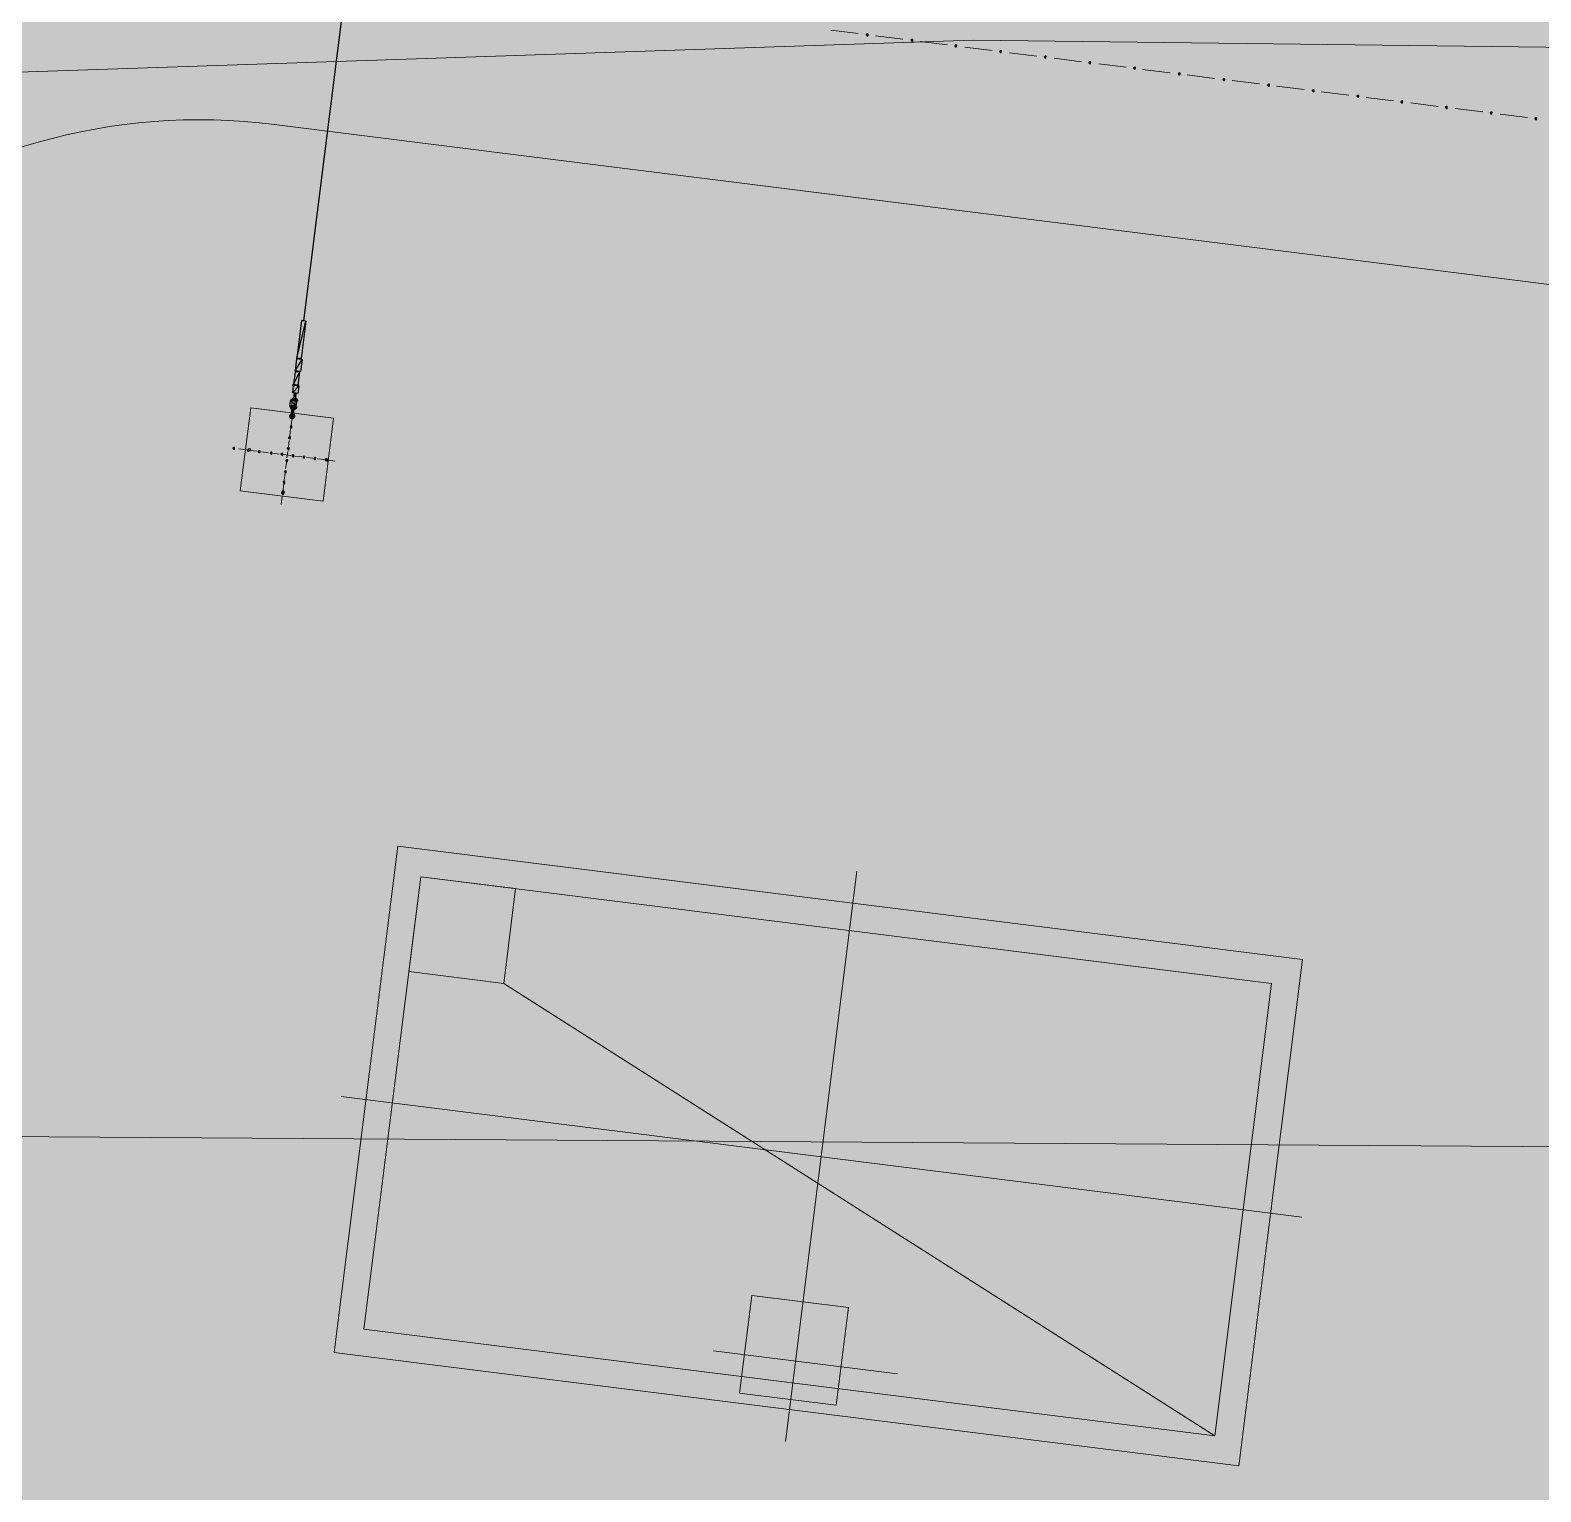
# Model space of a CAD drawing. Header units: metres. Extents: x -4 to 509425, y 7549 to 4732445.
# Drawn here: x 475971.9 to 475985.81, y 4719728.55 to 4719742.01 of the extents above; entities that cross this region are included whole.
import ezdxf

# ---------------------------------------------------------------- set-up
doc = ezdxf.new("R2010")
doc.units = ezdxf.units.M
doc.header["$LTSCALE"] = 0.01
doc.header["$MEASUREMENT"] = 0
doc.layers.get('0').update_dxf_attribs({"lineweight": 0})
doc.layers.add('_SUBESTACIÓN', color=1, linetype='Continuous')
doc.layers.add('SUBESTACION LA VID', color=253, linetype='Continuous')
doc.layers.add('_Yacimiento Arq 100m', color=7, linetype='Continuous', true_color=0xf8991e)

# ---------------------------------------------------------------- blocks, each defined once
blk = doc.blocks.new('A$Cfff6051d')
at = {"layer": 'SUBESTACION LA VID', "transparency": 33554687}
h = blk.add_hatch(color=256, dxfattribs=at)
h.dxf.hatch_style = 2
h.paths.add_polyline_path([(475979.618, 4719741.967), (475979.619, 4719741.976), (475979.611, 4719741.977), (475979.601, 4719741.97), (475979.609, 4719741.96), (475979.617, 4719741.959)])
h = blk.add_hatch(color=256, dxfattribs=at)
h.dxf.hatch_style = 2
h.paths.add_polyline_path([(475980.03, 4719741.916), (475980.031, 4719741.924), (475980.022, 4719741.925), (475980.013, 4719741.918), (475980.02, 4719741.909), (475980.029, 4719741.907)])
h = blk.add_hatch(color=256, dxfattribs=at)
h.dxf.hatch_style = 2
h.paths.add_polyline_path([(475980.433, 4719741.865), (475980.434, 4719741.874), (475980.425, 4719741.875), (475980.416, 4719741.867), (475980.423, 4719741.858), (475980.432, 4719741.857)])
h = blk.add_hatch(color=256, dxfattribs=at)
h.dxf.hatch_style = 2
h.paths.add_polyline_path([(475980.844, 4719741.814), (475980.846, 4719741.822), (475980.837, 4719741.823), (475980.828, 4719741.816), (475980.835, 4719741.806), (475980.843, 4719741.805)])
h = blk.add_hatch(color=256, dxfattribs=at)
h.dxf.hatch_style = 2
h.paths.add_polyline_path([(475981.256, 4719741.762), (475981.257, 4719741.771), (475981.249, 4719741.772), (475981.239, 4719741.764), (475981.247, 4719741.755), (475981.255, 4719741.754)])
h = blk.add_hatch(color=256, dxfattribs=at)
h.dxf.hatch_style = 2
h.paths.add_polyline_path([(475981.668, 4719741.711), (475981.669, 4719741.719), (475981.66, 4719741.72), (475981.651, 4719741.713), (475981.658, 4719741.703), (475981.667, 4719741.702)])
h = blk.add_hatch(color=256, dxfattribs=at)
h.dxf.hatch_style = 2
h.paths.add_polyline_path([(475982.079, 4719741.659), (475982.08, 4719741.667), (475982.072, 4719741.668), (475982.063, 4719741.661), (475982.07, 4719741.652), (475982.078, 4719741.651)])
h = blk.add_hatch(color=256, dxfattribs=at)
h.dxf.hatch_style = 2
h.paths.add_polyline_path([(475982.491, 4719741.607), (475982.492, 4719741.616), (475982.484, 4719741.617), (475982.474, 4719741.609), (475982.481, 4719741.6), (475982.49, 4719741.599)])
h = blk.add_hatch(color=256, dxfattribs=at)
h.dxf.hatch_style = 2
h.paths.add_polyline_path([(475982.903, 4719741.556), (475982.904, 4719741.564), (475982.895, 4719741.565), (475982.886, 4719741.558), (475982.893, 4719741.548), (475982.901, 4719741.547)])
h = blk.add_hatch(color=256, dxfattribs=at)
h.dxf.hatch_style = 2
h.paths.add_polyline_path([(475983.314, 4719741.504), (475983.315, 4719741.513), (475983.307, 4719741.514), (475983.297, 4719741.506), (475983.305, 4719741.497), (475983.313, 4719741.496)])
h = blk.add_hatch(color=256, dxfattribs=at)
h.dxf.hatch_style = 2
h.paths.add_polyline_path([(475983.726, 4719741.453), (475983.727, 4719741.461), (475983.718, 4719741.462), (475983.709, 4719741.455), (475983.716, 4719741.445), (475983.725, 4719741.444)])
h = blk.add_hatch(color=256, dxfattribs=at)
h.dxf.hatch_style = 2
h.paths.add_polyline_path([(475984.137, 4719741.401), (475984.138, 4719741.409), (475984.13, 4719741.41), (475984.121, 4719741.403), (475984.128, 4719741.394), (475984.136, 4719741.393)])
h = blk.add_hatch(color=256, dxfattribs=at)
h.dxf.hatch_style = 2
h.paths.add_polyline_path([(475984.541, 4719741.35), (475984.542, 4719741.359), (475984.533, 4719741.36), (475984.524, 4719741.352), (475984.531, 4719741.343), (475984.54, 4719741.342)])
h = blk.add_hatch(color=256, dxfattribs=at)
h.dxf.hatch_style = 2
h.paths.add_polyline_path([(475984.952, 4719741.299), (475984.953, 4719741.307), (475984.945, 4719741.308), (475984.935, 4719741.301), (475984.943, 4719741.291), (475984.951, 4719741.29)])
h = blk.add_hatch(color=256, dxfattribs=at)
h.dxf.hatch_style = 2
h.paths.add_polyline_path([(475985.364, 4719741.247), (475985.365, 4719741.256), (475985.356, 4719741.257), (475985.347, 4719741.249), (475985.354, 4719741.24), (475985.363, 4719741.239)])
h = blk.add_hatch(color=256, dxfattribs=at)
h.dxf.hatch_style = 2
h.paths.add_polyline_path([(475985.775, 4719741.196), (475985.777, 4719741.204), (475985.768, 4719741.205), (475985.759, 4719741.198), (475985.766, 4719741.188), (475985.774, 4719741.187)])
h = blk.add_hatch(color=256, dxfattribs=at)
h.dxf.hatch_style = 2
h.paths.add_polyline_path([(475974.333, 4719738.739), (475974.334, 4719738.748), (475974.325, 4719738.749), (475974.316, 4719738.741), (475974.323, 4719738.732), (475974.332, 4719738.731)])
h = blk.add_hatch(color=256, dxfattribs=at)
h.dxf.hatch_style = 2
h.paths.add_polyline_path([(475974.375, 4719738.734), (475974.376, 4719738.742), (475974.367, 4719738.744), (475974.358, 4719738.736), (475974.365, 4719738.727), (475974.374, 4719738.726)])
h = blk.add_hatch(color=256, dxfattribs=at)
h.dxf.hatch_style = 2
h.paths.add_polyline_path([(475974.323, 4719738.459), (475974.324, 4719738.467), (475974.316, 4719738.468), (475974.306, 4719738.461), (475974.314, 4719738.452), (475974.322, 4719738.451)])
h = blk.add_hatch(color=256, dxfattribs=at)
h.dxf.hatch_style = 2
h.paths.add_polyline_path([(475974.311, 4719738.358), (475974.312, 4719738.367), (475974.303, 4719738.368), (475974.294, 4719738.36), (475974.301, 4719738.351), (475974.31, 4719738.35)])
h = blk.add_hatch(color=256, dxfattribs=at)
h.dxf.hatch_style = 2
h.paths.add_polyline_path([(475973.782, 4719738.16), (475973.783, 4719738.168), (475973.775, 4719738.169), (475973.766, 4719738.162), (475973.773, 4719738.153), (475973.781, 4719738.151)])
h = blk.add_hatch(color=256, dxfattribs=at)
h.dxf.hatch_style = 2
h.paths.add_polyline_path([(475973.917, 4719738.143), (475973.918, 4719738.151), (475973.909, 4719738.152), (475973.9, 4719738.145), (475973.907, 4719738.136), (475973.916, 4719738.135)])
h = blk.add_hatch(color=256, dxfattribs=at)
h.dxf.hatch_style = 2
h.paths.add_polyline_path([(475974.018, 4719738.13), (475974.019, 4719738.139), (475974.01, 4719738.14), (475974.001, 4719738.133), (475974.008, 4719738.123), (475974.016, 4719738.122)])
h = blk.add_hatch(color=256, dxfattribs=at)
h.dxf.hatch_style = 2
h.paths.add_polyline_path([(475974.285, 4719738.157), (475974.286, 4719738.165), (475974.278, 4719738.166), (475974.269, 4719738.159), (475974.276, 4719738.149), (475974.284, 4719738.148)])
h = blk.add_hatch(color=256, dxfattribs=at)
h.dxf.hatch_style = 2
h.paths.add_polyline_path([(475974.298, 4719738.257), (475974.299, 4719738.266), (475974.291, 4719738.267), (475974.281, 4719738.259), (475974.288, 4719738.25), (475974.297, 4719738.249)])
h = blk.add_hatch(color=256, dxfattribs=at)
h.dxf.hatch_style = 2
h.paths.add_polyline_path([(475974.127, 4719738.117), (475974.128, 4719738.125), (475974.119, 4719738.126), (475974.11, 4719738.119), (475974.117, 4719738.109), (475974.126, 4719738.108)])
h = blk.add_hatch(color=256, dxfattribs=at)
h.dxf.hatch_style = 2
h.paths.add_polyline_path([(475974.228, 4719738.104), (475974.229, 4719738.112), (475974.22, 4719738.114), (475974.211, 4719738.106), (475974.218, 4719738.097), (475974.226, 4719738.096)])
h = blk.add_hatch(color=256, dxfattribs=at)
h.dxf.hatch_style = 2
h.paths.add_polyline_path([(475974.272, 4719738.047), (475974.273, 4719738.056), (475974.264, 4719738.057), (475974.255, 4719738.049), (475974.262, 4719738.04), (475974.271, 4719738.039)])
h = blk.add_hatch(color=256, dxfattribs=at)
h.dxf.hatch_style = 2
h.paths.add_polyline_path([(475974.328, 4719738.091), (475974.329, 4719738.1), (475974.321, 4719738.101), (475974.312, 4719738.094), (475974.319, 4719738.084), (475974.327, 4719738.083)])
h = blk.add_hatch(color=256, dxfattribs=at)
h.dxf.hatch_style = 2
h.paths.add_polyline_path([(475974.429, 4719738.079), (475974.43, 4719738.087), (475974.422, 4719738.088), (475974.412, 4719738.081), (475974.42, 4719738.071), (475974.428, 4719738.07)])
h = blk.add_hatch(color=256, dxfattribs=at)
h.dxf.hatch_style = 2
h.paths.add_polyline_path([(475974.53, 4719738.066), (475974.531, 4719738.075), (475974.523, 4719738.076), (475974.513, 4719738.068), (475974.52, 4719738.059), (475974.529, 4719738.058)])
h = blk.add_hatch(color=256, dxfattribs=at)
h.dxf.hatch_style = 2
h.paths.add_polyline_path([(475974.639, 4719738.052), (475974.64, 4719738.061), (475974.632, 4719738.062), (475974.622, 4719738.055), (475974.63, 4719738.045), (475974.638, 4719738.044)])
h = blk.add_hatch(color=256, dxfattribs=at)
h.dxf.hatch_style = 2
h.paths.add_polyline_path([(475974.259, 4719737.947), (475974.26, 4719737.955), (475974.252, 4719737.956), (475974.242, 4719737.949), (475974.25, 4719737.939), (475974.258, 4719737.938)])
h = blk.add_hatch(color=256, dxfattribs=at)
h.dxf.hatch_style = 2
h.paths.add_polyline_path([(475974.234, 4719737.745), (475974.235, 4719737.753), (475974.226, 4719737.754), (475974.217, 4719737.747), (475974.224, 4719737.738), (475974.233, 4719737.737)])
h = blk.add_hatch(color=256, dxfattribs=at)
h.dxf.hatch_style = 2
h.paths.add_polyline_path([(475974.246, 4719737.846), (475974.247, 4719737.854), (475974.239, 4719737.855), (475974.23, 4719737.848), (475974.237, 4719737.838), (475974.245, 4719737.837)])
at = {"layer": 'SUBESTACION LA VID'}
blk.add_line((475974.42, 4719739.334), (475975.767, 4719750.044), dxfattribs=at)
at = {"layer": 'SUBESTACION LA VID', "lineweight": 15}
for p, q in [((475979.526, 4719741.979), (475979.274, 4719742.011)), ((475979.937, 4719741.927), (475979.685, 4719741.959)), ((475980.349, 4719741.876), (475980.097, 4719741.907)), ((475980.76, 4719741.824), (475980.508, 4719741.856)), ((475981.172, 4719741.773), (475980.92, 4719741.804)), ((475981.584, 4719741.721), (475981.332, 4719741.753)), ((475981.995, 4719741.669), (475981.743, 4719741.701)), ((475982.399, 4719741.619), (475982.147, 4719741.65)), ((475982.81, 4719741.567), (475982.558, 4719741.599)), ((475983.222, 4719741.516), (475982.97, 4719741.547)), ((475983.633, 4719741.464), (475983.381, 4719741.496)), ((475984.045, 4719741.412), (475983.793, 4719741.444)), ((475984.457, 4719741.361), (475984.205, 4719741.392)), ((475984.868, 4719741.309), (475984.616, 4719741.341)), ((475985.28, 4719741.258), (475985.028, 4719741.289)), ((475985.691, 4719741.206), (475985.439, 4719741.238)), ((476071.625, 4719728.922), (475974.148, 4719741.143)), ((475974.356, 4719738.992), (475974.399, 4719739.337)), ((475974.398, 4719738.987), (475974.441, 4719739.332)), ((475974.355, 4719738.984), (475974.405, 4719738.978)), ((475974.392, 4719738.868), (475974.405, 4719738.978)), ((475974.325, 4719738.749), (475974.34, 4719738.866)), ((475974.367, 4719738.744), (475974.382, 4719738.861)), ((475974.316, 4719738.673), (475974.324, 4719738.74)), ((475974.325, 4719738.749), (475974.367, 4719738.744)), ((475974.366, 4719738.667), (475974.375, 4719738.734)), ((475974.292, 4719738.548), (475974.298, 4719738.599)), ((475974.309, 4719738.546), (475974.315, 4719738.597)), ((475974.327, 4719738.561), (475974.318, 4719738.485)), ((475974.324, 4719738.672), (475974.358, 4719738.668)), ((475974.324, 4719738.672), (475974.324, 4719738.672)), ((475974.326, 4719738.621), (475974.333, 4719738.671)), ((475974.334, 4719738.543), (475974.34, 4719738.593)), ((475974.343, 4719738.619), (475974.35, 4719738.669)), ((475974.351, 4719738.541), (475974.357, 4719738.591)), ((475974.313, 4719738.443), (475974.304, 4719738.376)), ((475974.309, 4719738.478), (475974.317, 4719738.545)), ((475974.325, 4719738.544), (475974.325, 4719738.544)), ((475974.325, 4719738.476), (475974.334, 4719738.543)), ((475974.3, 4719738.342), (475974.292, 4719738.275)), ((475973.892, 4719738.146), (475973.824, 4719738.155)), ((475973.992, 4719738.134), (475973.925, 4719738.142)), ((475974.286, 4719738.233), (475974.279, 4719738.174)), ((475974.093, 4719738.121), (475974.034, 4719738.128)), ((475974.194, 4719738.108), (475974.135, 4719738.116)), ((475974.303, 4719738.095), (475974.236, 4719738.103)), ((475974.261, 4719738.032), (475974.254, 4719737.973)), ((475974.274, 4719738.132), (475974.266, 4719738.074)), ((475974.404, 4719738.082), (475974.337, 4719738.09)), ((475974.505, 4719738.069), (475974.446, 4719738.077)), ((475974.606, 4719738.057), (475974.547, 4719738.064)), ((475974.706, 4719738.044), (475974.648, 4719738.051)), ((475974.248, 4719737.931), (475974.24, 4719737.864)), ((475974.222, 4719737.721), (475974.213, 4719737.645)), ((475974.236, 4719737.83), (475974.227, 4719737.763)), ((475979.514, 4719734.267), (475978.856, 4719729.017)), ((475976.262, 4719733.233), (475982.813, 4719729.067)), ((475974.766, 4719732.192), (475983.612, 4719731.083)), ((475979.89, 4719729.638), (475978.193, 4719729.851))]:
    blk.add_line(p, q, dxfattribs=at)
at = {"layer": 'SUBESTACION LA VID', "lineweight": 0}
for p, q in [((475974.383, 4719738.87), (475974.34, 4719738.866)), ((475974.392, 4719738.868), (475974.341, 4719738.875)), ((475974.353, 4719738.558), (475974.292, 4719738.548)), ((475974.318, 4719738.622), (475974.343, 4719738.619))]:
    blk.add_line(p, q, dxfattribs=at)
at = {"layer": 'SUBESTACION LA VID'}
for points in [[(475979.618, 4719741.967), (475979.619, 4719741.976), (475979.611, 4719741.977), (475979.601, 4719741.97), (475979.609, 4719741.96), (475979.617, 4719741.959)], [(475980.03, 4719741.916), (475980.031, 4719741.924), (475980.022, 4719741.925), (475980.013, 4719741.918), (475980.02, 4719741.909), (475980.029, 4719741.907)], [(475980.433, 4719741.865), (475980.434, 4719741.874), (475980.425, 4719741.875), (475980.416, 4719741.867), (475980.423, 4719741.858), (475980.432, 4719741.857)], [(475980.844, 4719741.814), (475980.846, 4719741.822), (475980.837, 4719741.823), (475980.828, 4719741.816), (475980.835, 4719741.806), (475980.843, 4719741.805)], [(475981.256, 4719741.762), (475981.257, 4719741.771), (475981.249, 4719741.772), (475981.239, 4719741.764), (475981.247, 4719741.755), (475981.255, 4719741.754)], [(475981.668, 4719741.711), (475981.669, 4719741.719), (475981.66, 4719741.72), (475981.651, 4719741.713), (475981.658, 4719741.703), (475981.667, 4719741.702)], [(475982.079, 4719741.659), (475982.08, 4719741.667), (475982.072, 4719741.668), (475982.063, 4719741.661), (475982.07, 4719741.652), (475982.078, 4719741.651)], [(475982.491, 4719741.607), (475982.492, 4719741.616), (475982.484, 4719741.617), (475982.474, 4719741.609), (475982.481, 4719741.6), (475982.49, 4719741.599)], [(475982.903, 4719741.556), (475982.904, 4719741.564), (475982.895, 4719741.565), (475982.886, 4719741.558), (475982.893, 4719741.548), (475982.901, 4719741.547)], [(475983.314, 4719741.504), (475983.315, 4719741.513), (475983.307, 4719741.514), (475983.297, 4719741.506), (475983.305, 4719741.497), (475983.313, 4719741.496)], [(475983.726, 4719741.453), (475983.727, 4719741.461), (475983.718, 4719741.462), (475983.709, 4719741.455), (475983.716, 4719741.445), (475983.725, 4719741.444)], [(475984.137, 4719741.401), (475984.138, 4719741.409), (475984.13, 4719741.41), (475984.121, 4719741.403), (475984.128, 4719741.394), (475984.136, 4719741.393)], [(475984.541, 4719741.35), (475984.542, 4719741.359), (475984.533, 4719741.36), (475984.524, 4719741.352), (475984.531, 4719741.343), (475984.54, 4719741.342)], [(475984.952, 4719741.299), (475984.953, 4719741.307), (475984.945, 4719741.308), (475984.935, 4719741.301), (475984.943, 4719741.291), (475984.951, 4719741.29)], [(475985.364, 4719741.247), (475985.365, 4719741.256), (475985.356, 4719741.257), (475985.347, 4719741.249), (475985.354, 4719741.24), (475985.363, 4719741.239)], [(475985.775, 4719741.196), (475985.777, 4719741.204), (475985.768, 4719741.205), (475985.759, 4719741.198), (475985.766, 4719741.188), (475985.774, 4719741.187)], [(475974.333, 4719738.739), (475974.334, 4719738.748), (475974.325, 4719738.749), (475974.316, 4719738.741), (475974.323, 4719738.732), (475974.332, 4719738.731)], [(475974.375, 4719738.734), (475974.376, 4719738.742), (475974.367, 4719738.744), (475974.358, 4719738.736), (475974.365, 4719738.727), (475974.374, 4719738.726)], [(475974.323, 4719738.459), (475974.324, 4719738.467), (475974.316, 4719738.468), (475974.306, 4719738.461), (475974.314, 4719738.452), (475974.322, 4719738.451)], [(475974.311, 4719738.358), (475974.312, 4719738.367), (475974.303, 4719738.368), (475974.294, 4719738.36), (475974.301, 4719738.351), (475974.31, 4719738.35)], [(475973.782, 4719738.16), (475973.783, 4719738.168), (475973.775, 4719738.169), (475973.766, 4719738.162), (475973.773, 4719738.153), (475973.781, 4719738.151)], [(475973.917, 4719738.143), (475973.918, 4719738.151), (475973.909, 4719738.152), (475973.9, 4719738.145), (475973.907, 4719738.136), (475973.916, 4719738.135)], [(475974.018, 4719738.13), (475974.019, 4719738.139), (475974.01, 4719738.14), (475974.001, 4719738.133), (475974.008, 4719738.123), (475974.016, 4719738.122)], [(475974.285, 4719738.157), (475974.286, 4719738.165), (475974.278, 4719738.166), (475974.269, 4719738.159), (475974.276, 4719738.149), (475974.284, 4719738.148)], [(475974.298, 4719738.257), (475974.299, 4719738.266), (475974.291, 4719738.267), (475974.281, 4719738.259), (475974.288, 4719738.25), (475974.297, 4719738.249)], [(475974.127, 4719738.117), (475974.128, 4719738.125), (475974.119, 4719738.126), (475974.11, 4719738.119), (475974.117, 4719738.109), (475974.126, 4719738.108)], [(475974.228, 4719738.104), (475974.229, 4719738.112), (475974.22, 4719738.114), (475974.211, 4719738.106), (475974.218, 4719738.097), (475974.226, 4719738.096)], [(475974.272, 4719738.047), (475974.273, 4719738.056), (475974.264, 4719738.057), (475974.255, 4719738.049), (475974.262, 4719738.04), (475974.271, 4719738.039)], [(475974.328, 4719738.091), (475974.329, 4719738.1), (475974.321, 4719738.101), (475974.312, 4719738.094), (475974.319, 4719738.084), (475974.327, 4719738.083)], [(475974.429, 4719738.079), (475974.43, 4719738.087), (475974.422, 4719738.088), (475974.412, 4719738.081), (475974.42, 4719738.071), (475974.428, 4719738.07)], [(475974.53, 4719738.066), (475974.531, 4719738.075), (475974.523, 4719738.076), (475974.513, 4719738.068), (475974.52, 4719738.059), (475974.529, 4719738.058)], [(475974.639, 4719738.052), (475974.64, 4719738.061), (475974.632, 4719738.062), (475974.622, 4719738.055), (475974.63, 4719738.045), (475974.638, 4719738.044)], [(475974.259, 4719737.947), (475974.26, 4719737.955), (475974.252, 4719737.956), (475974.242, 4719737.949), (475974.25, 4719737.939), (475974.258, 4719737.938)], [(475974.234, 4719737.745), (475974.235, 4719737.753), (475974.226, 4719737.754), (475974.217, 4719737.747), (475974.224, 4719737.738), (475974.233, 4719737.737)], [(475974.246, 4719737.846), (475974.247, 4719737.854), (475974.239, 4719737.855), (475974.23, 4719737.848), (475974.237, 4719737.838), (475974.245, 4719737.837)]]:
    blk.add_lwpolyline(points, close=True, dxfattribs=at)
at = {"layer": 'SUBESTACION LA VID', "lineweight": 0}
for points in [[(475979.618, 4719741.967), (475979.619, 4719741.976), (475979.611, 4719741.977), (475979.601, 4719741.97), (475979.609, 4719741.96), (475979.617, 4719741.959)], [(475980.03, 4719741.916), (475980.031, 4719741.924), (475980.022, 4719741.925), (475980.013, 4719741.918), (475980.02, 4719741.909), (475980.029, 4719741.907)], [(475980.433, 4719741.865), (475980.434, 4719741.874), (475980.425, 4719741.875), (475980.416, 4719741.867), (475980.423, 4719741.858), (475980.432, 4719741.857)], [(475980.844, 4719741.814), (475980.846, 4719741.822), (475980.837, 4719741.823), (475980.828, 4719741.816), (475980.835, 4719741.806), (475980.843, 4719741.805)], [(475981.256, 4719741.762), (475981.257, 4719741.771), (475981.249, 4719741.772), (475981.239, 4719741.764), (475981.247, 4719741.755), (475981.255, 4719741.754)], [(475981.668, 4719741.711), (475981.669, 4719741.719), (475981.66, 4719741.72), (475981.651, 4719741.713), (475981.658, 4719741.703), (475981.667, 4719741.702)], [(475982.079, 4719741.659), (475982.08, 4719741.667), (475982.072, 4719741.668), (475982.063, 4719741.661), (475982.07, 4719741.652), (475982.078, 4719741.651)], [(475982.491, 4719741.607), (475982.492, 4719741.616), (475982.484, 4719741.617), (475982.474, 4719741.609), (475982.481, 4719741.6), (475982.49, 4719741.599)], [(475982.903, 4719741.556), (475982.904, 4719741.564), (475982.895, 4719741.565), (475982.886, 4719741.558), (475982.893, 4719741.548), (475982.901, 4719741.547)], [(475983.314, 4719741.504), (475983.315, 4719741.513), (475983.307, 4719741.514), (475983.297, 4719741.506), (475983.305, 4719741.497), (475983.313, 4719741.496)], [(475983.726, 4719741.453), (475983.727, 4719741.461), (475983.718, 4719741.462), (475983.709, 4719741.455), (475983.716, 4719741.445), (475983.725, 4719741.444)], [(475984.137, 4719741.401), (475984.138, 4719741.409), (475984.13, 4719741.41), (475984.121, 4719741.403), (475984.128, 4719741.394), (475984.136, 4719741.393)], [(475984.541, 4719741.35), (475984.542, 4719741.359), (475984.533, 4719741.36), (475984.524, 4719741.352), (475984.531, 4719741.343), (475984.54, 4719741.342)], [(475984.952, 4719741.299), (475984.953, 4719741.307), (475984.945, 4719741.308), (475984.935, 4719741.301), (475984.943, 4719741.291), (475984.951, 4719741.29)], [(475985.364, 4719741.247), (475985.365, 4719741.256), (475985.356, 4719741.257), (475985.347, 4719741.249), (475985.354, 4719741.24), (475985.363, 4719741.239)], [(475985.775, 4719741.196), (475985.777, 4719741.204), (475985.768, 4719741.205), (475985.759, 4719741.198), (475985.766, 4719741.188), (475985.774, 4719741.187)], [(475974.333, 4719738.739), (475974.334, 4719738.748), (475974.325, 4719738.749), (475974.316, 4719738.741), (475974.323, 4719738.732), (475974.332, 4719738.731)], [(475974.375, 4719738.734), (475974.376, 4719738.742), (475974.367, 4719738.744), (475974.358, 4719738.736), (475974.365, 4719738.727), (475974.374, 4719738.726)], [(475974.323, 4719738.459), (475974.324, 4719738.467), (475974.316, 4719738.468), (475974.306, 4719738.461), (475974.314, 4719738.452), (475974.322, 4719738.451)], [(475974.311, 4719738.358), (475974.312, 4719738.367), (475974.303, 4719738.368), (475974.294, 4719738.36), (475974.301, 4719738.351), (475974.31, 4719738.35)], [(475973.782, 4719738.16), (475973.783, 4719738.168), (475973.775, 4719738.169), (475973.766, 4719738.162), (475973.773, 4719738.153), (475973.781, 4719738.151)], [(475973.917, 4719738.143), (475973.918, 4719738.151), (475973.909, 4719738.152), (475973.9, 4719738.145), (475973.907, 4719738.136), (475973.916, 4719738.135)], [(475974.018, 4719738.13), (475974.019, 4719738.139), (475974.01, 4719738.14), (475974.001, 4719738.133), (475974.008, 4719738.123), (475974.016, 4719738.122)], [(475974.285, 4719738.157), (475974.286, 4719738.165), (475974.278, 4719738.166), (475974.269, 4719738.159), (475974.276, 4719738.149), (475974.284, 4719738.148)], [(475974.298, 4719738.257), (475974.299, 4719738.266), (475974.291, 4719738.267), (475974.281, 4719738.259), (475974.288, 4719738.25), (475974.297, 4719738.249)], [(475974.127, 4719738.117), (475974.128, 4719738.125), (475974.119, 4719738.126), (475974.11, 4719738.119), (475974.117, 4719738.109), (475974.126, 4719738.108)], [(475974.228, 4719738.104), (475974.229, 4719738.112), (475974.22, 4719738.114), (475974.211, 4719738.106), (475974.218, 4719738.097), (475974.226, 4719738.096)], [(475974.272, 4719738.047), (475974.273, 4719738.056), (475974.264, 4719738.057), (475974.255, 4719738.049), (475974.262, 4719738.04), (475974.271, 4719738.039)], [(475974.328, 4719738.091), (475974.329, 4719738.1), (475974.321, 4719738.101), (475974.312, 4719738.094), (475974.319, 4719738.084), (475974.327, 4719738.083)], [(475974.429, 4719738.079), (475974.43, 4719738.087), (475974.422, 4719738.088), (475974.412, 4719738.081), (475974.42, 4719738.071), (475974.428, 4719738.07)], [(475974.53, 4719738.066), (475974.531, 4719738.075), (475974.523, 4719738.076), (475974.513, 4719738.068), (475974.52, 4719738.059), (475974.529, 4719738.058)], [(475974.639, 4719738.052), (475974.64, 4719738.061), (475974.632, 4719738.062), (475974.622, 4719738.055), (475974.63, 4719738.045), (475974.638, 4719738.044)], [(475974.259, 4719737.947), (475974.26, 4719737.955), (475974.252, 4719737.956), (475974.242, 4719737.949), (475974.25, 4719737.939), (475974.258, 4719737.938)], [(475974.234, 4719737.745), (475974.235, 4719737.753), (475974.226, 4719737.754), (475974.217, 4719737.747), (475974.224, 4719737.738), (475974.233, 4719737.737)], [(475974.246, 4719737.846), (475974.247, 4719737.854), (475974.239, 4719737.855), (475974.23, 4719737.848), (475974.237, 4719737.838), (475974.245, 4719737.837)]]:
    blk.add_lwpolyline(points, close=True, dxfattribs=at)
at = {"layer": 'SUBESTACION LA VID', "lineweight": 15}
for points in [[(475974.441, 4719739.332), (475974.399, 4719739.337), (475974.356, 4719738.992), (475974.355, 4719738.984), (475974.341, 4719738.875), (475974.34, 4719738.866), (475974.325, 4719738.749), (475974.324, 4719738.74), (475974.316, 4719738.673), (475974.324, 4719738.672), (475974.333, 4719738.671), (475974.326, 4719738.621), (475974.318, 4719738.622), (475974.317, 4719738.613), (475974.309, 4719738.614), (475974.308, 4719738.606), (475974.299, 4719738.607), (475974.298, 4719738.599), (475974.292, 4719738.548), (475974.299, 4719738.539), (475974.298, 4719738.53), (475974.305, 4719738.521), (475974.314, 4719738.52), (475974.309, 4719738.478), (475974.299, 4719738.471), (475974.29, 4719738.463), (475974.289, 4719738.455), (475974.296, 4719738.445), (475974.295, 4719738.437), (475974.303, 4719738.436), (475974.312, 4719738.435), (475974.32, 4719738.434), (475974.33, 4719738.441), (475974.331, 4719738.45), (475974.332, 4719738.458), (475974.333, 4719738.466), (475974.325, 4719738.476), (475974.331, 4719738.518), (475974.339, 4719738.517), (475974.34, 4719738.525), (475974.348, 4719738.524), (475974.35, 4719738.532), (475974.351, 4719738.541), (475974.352, 4719738.549), (475974.353, 4719738.558), (475974.357, 4719738.591), (475974.358, 4719738.6), (475974.359, 4719738.608), (475974.351, 4719738.609), (475974.352, 4719738.618), (475974.343, 4719738.619), (475974.35, 4719738.669), (475974.358, 4719738.668), (475974.366, 4719738.667), (475974.375, 4719738.734), (475974.366, 4719738.735), (475974.367, 4719738.744), (475974.382, 4719738.861), (475974.392, 4719738.868), (475974.405, 4719738.978), (475974.398, 4719738.987), (475974.441, 4719739.332)], [(475974.399, 4719739.337), (475974.408, 4719739.336), (475974.433, 4719739.333), (475974.441, 4719739.332)], [(475974.392, 4719738.868), (475974.341, 4719738.875), (475974.355, 4719738.984)], [(475974.355, 4719738.984), (475974.356, 4719738.992), (475974.398, 4719738.987), (475974.405, 4719738.978)], [(475974.341, 4719738.875), (475974.34, 4719738.866), (475974.382, 4719738.861), (475974.392, 4719738.868)], [(475974.696, 4719738.438), (475974.6, 4719737.673), (475973.836, 4719737.769), (475973.932, 4719738.534), (475974.696, 4719738.438)], [(475983.619, 4719733.454), (475983.034, 4719728.792), (475974.701, 4719729.837), (475975.286, 4719734.499), (475983.619, 4719733.454)], [(475983.335, 4719733.234), (475982.813, 4719729.067), (475974.975, 4719730.05), (475975.498, 4719734.216), (475983.335, 4719733.234)], [(475975.498, 4719734.216), (475975.388, 4719733.343), (475976.262, 4719733.233), (475976.371, 4719734.107), (475975.498, 4719734.216)], [(475979.437, 4719730.25), (475979.325, 4719729.351), (475978.434, 4719729.462), (475978.547, 4719730.361), (475979.437, 4719730.25)]]:
    blk.add_lwpolyline(points, dxfattribs=at)
at = {"layer": 'SUBESTACION LA VID', "lineweight": 0}
for points in [[(475974.397, 4719738.979), (475974.355, 4719738.984), (475974.398, 4719738.987)], [(475974.366, 4719738.735), (475974.324, 4719738.74), (475974.367, 4719738.744), (475974.325, 4719738.749), (475974.367, 4719738.744), (475974.325, 4719738.749), (475974.367, 4719738.744)], [(475974.324, 4719738.74), (475974.375, 4719738.734), (475974.324, 4719738.74), (475974.375, 4719738.734), (475974.324, 4719738.74), (475974.375, 4719738.734)], [(475974.298, 4719738.599), (475974.357, 4719738.591), (475974.298, 4719738.599), (475974.357, 4719738.591)], [(475974.299, 4719738.607), (475974.358, 4719738.6), (475974.308, 4719738.606), (475974.358, 4719738.6), (475974.308, 4719738.606), (475974.359, 4719738.608), (475974.309, 4719738.614), (475974.359, 4719738.608)], [(475974.358, 4719738.668), (475974.324, 4719738.672), (475974.358, 4719738.668), (475974.316, 4719738.673), (475974.358, 4719738.668), (475974.316, 4719738.673), (475974.358, 4719738.668), (475974.316, 4719738.673), (475974.366, 4719738.667), (475974.316, 4719738.673), (475974.366, 4719738.667)], [(475974.317, 4719738.613), (475974.351, 4719738.609), (475974.318, 4719738.622), (475974.352, 4719738.618), (475974.318, 4719738.622), (475974.352, 4719738.618)], [(475974.35, 4719738.669), (475974.324, 4719738.672), (475974.35, 4719738.669)], [(475974.331, 4719738.45), (475974.289, 4719738.455), (475974.331, 4719738.45), (475974.289, 4719738.455), (475974.331, 4719738.45), (475974.29, 4719738.463), (475974.332, 4719738.458), (475974.29, 4719738.463), (475974.332, 4719738.458), (475974.29, 4719738.463)], [(475974.35, 4719738.532), (475974.299, 4719738.539), (475974.35, 4719738.532), (475974.299, 4719738.539), (475974.351, 4719738.541), (475974.292, 4719738.548), (475974.351, 4719738.541), (475974.292, 4719738.548), (475974.352, 4719738.549)], [(475974.295, 4719738.437), (475974.33, 4719738.441), (475974.296, 4719738.445), (475974.33, 4719738.441), (475974.296, 4719738.445), (475974.33, 4719738.441), (475974.296, 4719738.445), (475974.33, 4719738.441)], [(475974.34, 4719738.525), (475974.298, 4719738.53), (475974.348, 4719738.524), (475974.298, 4719738.53), (475974.348, 4719738.524)], [(475974.298, 4719738.462), (475974.333, 4719738.466), (475974.299, 4719738.471), (475974.333, 4719738.466), (475974.299, 4719738.471), (475974.333, 4719738.466), (475974.299, 4719738.471), (475974.333, 4719738.466), (475974.299, 4719738.471)], [(475974.3, 4719738.479), (475974.325, 4719738.476), (475974.309, 4719738.478), (475974.325, 4719738.476), (475974.309, 4719738.478)], [(475974.312, 4719738.435), (475974.303, 4719738.436), (475974.312, 4719738.435)], [(475974.32, 4719738.434), (475974.303, 4719738.436), (475974.32, 4719738.434), (475974.303, 4719738.436), (475974.32, 4719738.434)], [(475974.314, 4719738.52), (475974.339, 4719738.517), (475974.305, 4719738.521), (475974.339, 4719738.517), (475974.305, 4719738.521)], [(475974.331, 4719738.518), (475974.314, 4719738.52), (475974.331, 4719738.518)]]:
    blk.add_lwpolyline(points, dxfattribs=at)
at = {"layer": 'SUBESTACION LA VID', "lineweight": 15}
for points in [[(475974.152, 4719741.143), (475971.139, 4719741.52), (475968.39, 4719739.384), (475968.012, 4719736.371)], [(475974.33, 4719738.627), (475974.318, 4719738.624), (475974.309, 4719738.614), (475974.307, 4719738.602)], [(475974.366, 4719738.594), (475974.367, 4719738.607), (475974.361, 4719738.619), (475974.35, 4719738.624)], [(475974.301, 4719738.551), (475974.299, 4719738.538), (475974.306, 4719738.526), (475974.318, 4719738.52)], [(475974.317, 4719738.549), (475974.317, 4719738.545), (475974.318, 4719738.542), (475974.321, 4719738.539)], [(475974.335, 4719738.518), (475974.348, 4719738.52), (475974.358, 4719738.531), (475974.359, 4719738.544)], [(475974.337, 4719738.537), (475974.34, 4719738.539), (475974.342, 4719738.542), (475974.343, 4719738.546)]]:
    blk.add_open_spline(points, degree=3, dxfattribs=at)
at = {"layer": 'SUBESTACION LA VID'}
for points in [[(475974.399, 4719739.337), (475974.399, 4719739.337), (475974.441, 4719739.332), (475974.441, 4719739.332), (475974.441, 4719739.332), (475974.356, 4719738.992), (475974.356, 4719738.992), (475974.356, 4719738.992), (475974.399, 4719739.337), (475974.399, 4719739.337)], [(475974.441, 4719739.332), (475974.441, 4719739.332), (475974.356, 4719738.992), (475974.356, 4719738.992), (475974.356, 4719738.992), (475974.398, 4719738.987), (475974.398, 4719738.987), (475974.398, 4719738.987), (475974.441, 4719739.332), (475974.441, 4719739.332)], [(475974.355, 4719738.984), (475974.355, 4719738.984), (475974.405, 4719738.978), (475974.405, 4719738.978), (475974.405, 4719738.978), (475974.341, 4719738.875), (475974.341, 4719738.875), (475974.341, 4719738.875), (475974.355, 4719738.984), (475974.355, 4719738.984)], [(475974.405, 4719738.978), (475974.405, 4719738.978), (475974.341, 4719738.875), (475974.341, 4719738.875), (475974.341, 4719738.875), (475974.392, 4719738.868), (475974.392, 4719738.868), (475974.392, 4719738.868), (475974.405, 4719738.978), (475974.405, 4719738.978)], [(475974.34, 4719738.866), (475974.34, 4719738.866), (475974.382, 4719738.861), (475974.382, 4719738.861), (475974.382, 4719738.861), (475974.325, 4719738.749), (475974.325, 4719738.749), (475974.325, 4719738.749), (475974.34, 4719738.866), (475974.34, 4719738.866)], [(475974.382, 4719738.861), (475974.382, 4719738.861), (475974.325, 4719738.749), (475974.325, 4719738.749), (475974.325, 4719738.749), (475974.367, 4719738.744), (475974.367, 4719738.744), (475974.367, 4719738.744), (475974.382, 4719738.861), (475974.382, 4719738.861)], [(475974.324, 4719738.74), (475974.324, 4719738.74), (475974.375, 4719738.734), (475974.375, 4719738.734), (475974.375, 4719738.734), (475974.316, 4719738.673), (475974.316, 4719738.673), (475974.316, 4719738.673), (475974.324, 4719738.74), (475974.324, 4719738.74)], [(475974.375, 4719738.734), (475974.375, 4719738.734), (475974.316, 4719738.673), (475974.316, 4719738.673), (475974.316, 4719738.673), (475974.366, 4719738.667), (475974.366, 4719738.667), (475974.366, 4719738.667), (475974.375, 4719738.734), (475974.375, 4719738.734)], [(475974.292, 4719738.548), (475974.292, 4719738.548), (475974.353, 4719738.558), (475974.353, 4719738.558), (475974.353, 4719738.558), (475974.298, 4719738.599), (475974.298, 4719738.599), (475974.298, 4719738.599), (475974.292, 4719738.548), (475974.292, 4719738.548)], [(475974.353, 4719738.558), (475974.353, 4719738.558), (475974.298, 4719738.599), (475974.298, 4719738.599), (475974.298, 4719738.599), (475974.357, 4719738.591), (475974.357, 4719738.591), (475974.357, 4719738.591), (475974.353, 4719738.558), (475974.353, 4719738.558)], [(475974.333, 4719738.671), (475974.333, 4719738.671), (475974.35, 4719738.669), (475974.35, 4719738.669), (475974.35, 4719738.669), (475974.326, 4719738.621), (475974.326, 4719738.621), (475974.326, 4719738.621), (475974.333, 4719738.671), (475974.333, 4719738.671)], [(475974.35, 4719738.669), (475974.35, 4719738.669), (475974.326, 4719738.621), (475974.326, 4719738.621), (475974.326, 4719738.621), (475974.343, 4719738.619), (475974.343, 4719738.619), (475974.343, 4719738.619), (475974.35, 4719738.669), (475974.35, 4719738.669)], [(475974.309, 4719738.478), (475974.309, 4719738.478), (475974.325, 4719738.476), (475974.325, 4719738.476), (475974.325, 4719738.476), (475974.314, 4719738.52), (475974.314, 4719738.52), (475974.314, 4719738.52), (475974.309, 4719738.478), (475974.309, 4719738.478)], [(475974.325, 4719738.476), (475974.325, 4719738.476), (475974.314, 4719738.52), (475974.314, 4719738.52), (475974.314, 4719738.52), (475974.331, 4719738.518), (475974.331, 4719738.518), (475974.331, 4719738.518), (475974.325, 4719738.476), (475974.325, 4719738.476)]]:
    blk.add_open_spline(points, degree=3, knots=[0, 0, 0, 0, 1, 1, 1, 2, 2, 2, 3, 3, 3, 3], dxfattribs=at)
at = {"layer": 'SUBESTACION LA VID', "lineweight": 0}
for points in [[(475974.399, 4719739.337), (475974.399, 4719739.337), (475974.441, 4719739.332), (475974.441, 4719739.332), (475974.441, 4719739.332), (475974.356, 4719738.992), (475974.356, 4719738.992), (475974.356, 4719738.992), (475974.399, 4719739.337), (475974.399, 4719739.337)], [(475974.441, 4719739.332), (475974.441, 4719739.332), (475974.356, 4719738.992), (475974.356, 4719738.992), (475974.356, 4719738.992), (475974.398, 4719738.987), (475974.398, 4719738.987), (475974.398, 4719738.987), (475974.441, 4719739.332), (475974.441, 4719739.332)], [(475974.355, 4719738.984), (475974.355, 4719738.984), (475974.405, 4719738.978), (475974.405, 4719738.978), (475974.405, 4719738.978), (475974.341, 4719738.875), (475974.341, 4719738.875), (475974.341, 4719738.875), (475974.355, 4719738.984), (475974.355, 4719738.984)], [(475974.405, 4719738.978), (475974.405, 4719738.978), (475974.341, 4719738.875), (475974.341, 4719738.875), (475974.341, 4719738.875), (475974.392, 4719738.868), (475974.392, 4719738.868), (475974.392, 4719738.868), (475974.405, 4719738.978), (475974.405, 4719738.978)], [(475974.34, 4719738.866), (475974.34, 4719738.866), (475974.382, 4719738.861), (475974.382, 4719738.861), (475974.382, 4719738.861), (475974.325, 4719738.749), (475974.325, 4719738.749), (475974.325, 4719738.749), (475974.34, 4719738.866), (475974.34, 4719738.866)], [(475974.382, 4719738.861), (475974.382, 4719738.861), (475974.325, 4719738.749), (475974.325, 4719738.749), (475974.325, 4719738.749), (475974.367, 4719738.744), (475974.367, 4719738.744), (475974.367, 4719738.744), (475974.382, 4719738.861), (475974.382, 4719738.861)], [(475974.324, 4719738.74), (475974.324, 4719738.74), (475974.375, 4719738.734), (475974.375, 4719738.734), (475974.375, 4719738.734), (475974.316, 4719738.673), (475974.316, 4719738.673), (475974.316, 4719738.673), (475974.324, 4719738.74), (475974.324, 4719738.74)], [(475974.375, 4719738.734), (475974.375, 4719738.734), (475974.316, 4719738.673), (475974.316, 4719738.673), (475974.316, 4719738.673), (475974.366, 4719738.667), (475974.366, 4719738.667), (475974.366, 4719738.667), (475974.375, 4719738.734), (475974.375, 4719738.734)], [(475974.292, 4719738.548), (475974.292, 4719738.548), (475974.353, 4719738.558), (475974.353, 4719738.558), (475974.353, 4719738.558), (475974.298, 4719738.599), (475974.298, 4719738.599), (475974.298, 4719738.599), (475974.292, 4719738.548), (475974.292, 4719738.548)], [(475974.353, 4719738.558), (475974.353, 4719738.558), (475974.298, 4719738.599), (475974.298, 4719738.599), (475974.298, 4719738.599), (475974.357, 4719738.591), (475974.357, 4719738.591), (475974.357, 4719738.591), (475974.353, 4719738.558), (475974.353, 4719738.558)], [(475974.333, 4719738.671), (475974.333, 4719738.671), (475974.35, 4719738.669), (475974.35, 4719738.669), (475974.35, 4719738.669), (475974.326, 4719738.621), (475974.326, 4719738.621), (475974.326, 4719738.621), (475974.333, 4719738.671), (475974.333, 4719738.671)], [(475974.35, 4719738.669), (475974.35, 4719738.669), (475974.326, 4719738.621), (475974.326, 4719738.621), (475974.326, 4719738.621), (475974.343, 4719738.619), (475974.343, 4719738.619), (475974.343, 4719738.619), (475974.35, 4719738.669), (475974.35, 4719738.669)], [(475974.309, 4719738.478), (475974.309, 4719738.478), (475974.325, 4719738.476), (475974.325, 4719738.476), (475974.325, 4719738.476), (475974.314, 4719738.52), (475974.314, 4719738.52), (475974.314, 4719738.52), (475974.309, 4719738.478), (475974.309, 4719738.478)], [(475974.325, 4719738.476), (475974.325, 4719738.476), (475974.314, 4719738.52), (475974.314, 4719738.52), (475974.314, 4719738.52), (475974.331, 4719738.518), (475974.331, 4719738.518), (475974.331, 4719738.518), (475974.325, 4719738.476), (475974.325, 4719738.476)]]:
    blk.add_open_spline(points, degree=3, knots=[0, 0, 0, 0, 1, 1, 1, 2, 2, 2, 3, 3, 3, 3], dxfattribs=at)
at = {"layer": 'SUBESTACION LA VID', "lineweight": 15}
for points, knots in [([(475974.349, 4719738.597), (475974.35, 4719738.603), (475974.345, 4719738.61), (475974.338, 4719738.611), (475974.331, 4719738.612), (475974.325, 4719738.607), (475974.324, 4719738.6)], [0, 0, 0, 0, 1, 1, 1, 2, 2, 2, 2]), ([(475974.313, 4719738.476), (475974.303, 4719738.473), (475974.297, 4719738.464), (475974.297, 4719738.454), (475974.298, 4719738.444), (475974.306, 4719738.436), (475974.316, 4719738.434), (475974.326, 4719738.433), (475974.335, 4719738.439), (475974.339, 4719738.449), (475974.342, 4719738.458), (475974.338, 4719738.469), (475974.329, 4719738.474)], [0, 0, 0, 0, 1, 1, 1, 2, 2, 2, 3, 3, 3, 4, 4, 4, 4]), ([(475974.306, 4719738.457), (475974.305, 4719738.45), (475974.31, 4719738.444), (475974.317, 4719738.443), (475974.324, 4719738.442), (475974.33, 4719738.447), (475974.331, 4719738.454), (475974.332, 4719738.461), (475974.327, 4719738.467), (475974.32, 4719738.468), (475974.313, 4719738.469), (475974.307, 4719738.464), (475974.306, 4719738.457)], [0, 0, 0, 0, 1, 1, 1, 2, 2, 2, 3, 3, 3, 4, 4, 4, 4]), ([(475974.306, 4719738.457), (475974.305, 4719738.45), (475974.31, 4719738.444), (475974.317, 4719738.443), (475974.324, 4719738.442), (475974.33, 4719738.447), (475974.331, 4719738.454), (475974.332, 4719738.461), (475974.327, 4719738.467), (475974.32, 4719738.468), (475974.313, 4719738.469), (475974.307, 4719738.464), (475974.306, 4719738.457)], [0, 0, 0, 0, 1, 1, 1, 2, 2, 2, 3, 3, 3, 4, 4, 4, 4]), ([(475973.909, 4719738.148), (475973.908, 4719738.141), (475973.913, 4719738.135), (475973.92, 4719738.134), (475973.927, 4719738.133), (475973.933, 4719738.138), (475973.934, 4719738.145), (475973.935, 4719738.152), (475973.93, 4719738.158), (475973.923, 4719738.159), (475973.916, 4719738.16), (475973.91, 4719738.155), (475973.909, 4719738.148)], [0, 0, 0, 0, 1, 1, 1, 2, 2, 2, 3, 3, 3, 4, 4, 4, 4]), ([(475974.614, 4719738.06), (475974.614, 4719738.053), (475974.619, 4719738.047), (475974.626, 4719738.046), (475974.632, 4719738.045), (475974.639, 4719738.05), (475974.64, 4719738.057), (475974.641, 4719738.064), (475974.636, 4719738.07), (475974.629, 4719738.071), (475974.622, 4719738.072), (475974.615, 4719738.067), (475974.614, 4719738.06)], [0, 0, 0, 0, 1, 1, 1, 2, 2, 2, 3, 3, 3, 4, 4, 4, 4]), ([(475974.218, 4719737.76), (475974.218, 4719737.753), (475974.223, 4719737.746), (475974.23, 4719737.745), (475974.236, 4719737.745), (475974.243, 4719737.75), (475974.244, 4719737.756), (475974.245, 4719737.763), (475974.24, 4719737.77), (475974.233, 4719737.771), (475974.226, 4719737.772), (475974.219, 4719737.767), (475974.218, 4719737.76)], [0, 0, 0, 0, 1, 1, 1, 2, 2, 2, 3, 3, 3, 4, 4, 4, 4])]:
    blk.add_open_spline(points, degree=3, knots=knots, dxfattribs=at)

msp = doc.modelspace()

# ---------------------------------------------------------------- hatches: boundary and pattern name
at = {"layer": '_SUBESTACIÓN', "transparency": 33554559}
h = msp.add_hatch(color=1, dxfattribs=at)
h.dxf.hatch_style = 1
h.paths.add_polyline_path([(475968.64, 4719805.825), (476089.939, 4719790.615), (476078.169, 4719696.74), (475956.869, 4719711.95)])

# ---------------------------------------------------------------- linework, layer by layer
at = {"color": 5}
msp.add_lwpolyline([(490840.266, 4717243.146), (484895.504, 4717739.237), (483607.637, 4717664), (483465.041, 4717952.185), (479025.126, 4718116.267), (478713.772, 4718728.814), (478509.323, 4719542.064), (477889.601, 4719719.27), (475567.498, 4719734.471), (475570.116, 4720134.463), (477885.142, 4720119.308), (481205.446, 4721268.321)], dxfattribs=at)
at = {"layer": '_Yacimiento Arq 100m', "lineweight": 0}
msp.add_lwpolyline([(475857.323, 4719732.574), (475862.889, 4719734.552), (475873.912, 4719737.63), (475886.156, 4719740.048), (475900.644, 4719741.52), (475914.201, 4719741.678), (475924.152, 4719741.201), (475938.327, 4719740.155), (475940.049, 4719740.114), (475943.445, 4719740.176), (475967.838, 4719741.494), (475980.59, 4719741.918), (475995.228, 4719741.743), (476009.806, 4719740.601), (476020.856, 4719738.972), (476031.614, 4719736.694), (476042.721, 4719733.511), (476048.584, 4719731.322)], dxfattribs=at)

# ---------------------------------------------------------------- block references
at = {"linetype": 'Continuous'}
msp.add_blockref('A$Cfff6051d', (0, 0), dxfattribs=at)

doc.saveas('drawing.dxf')
